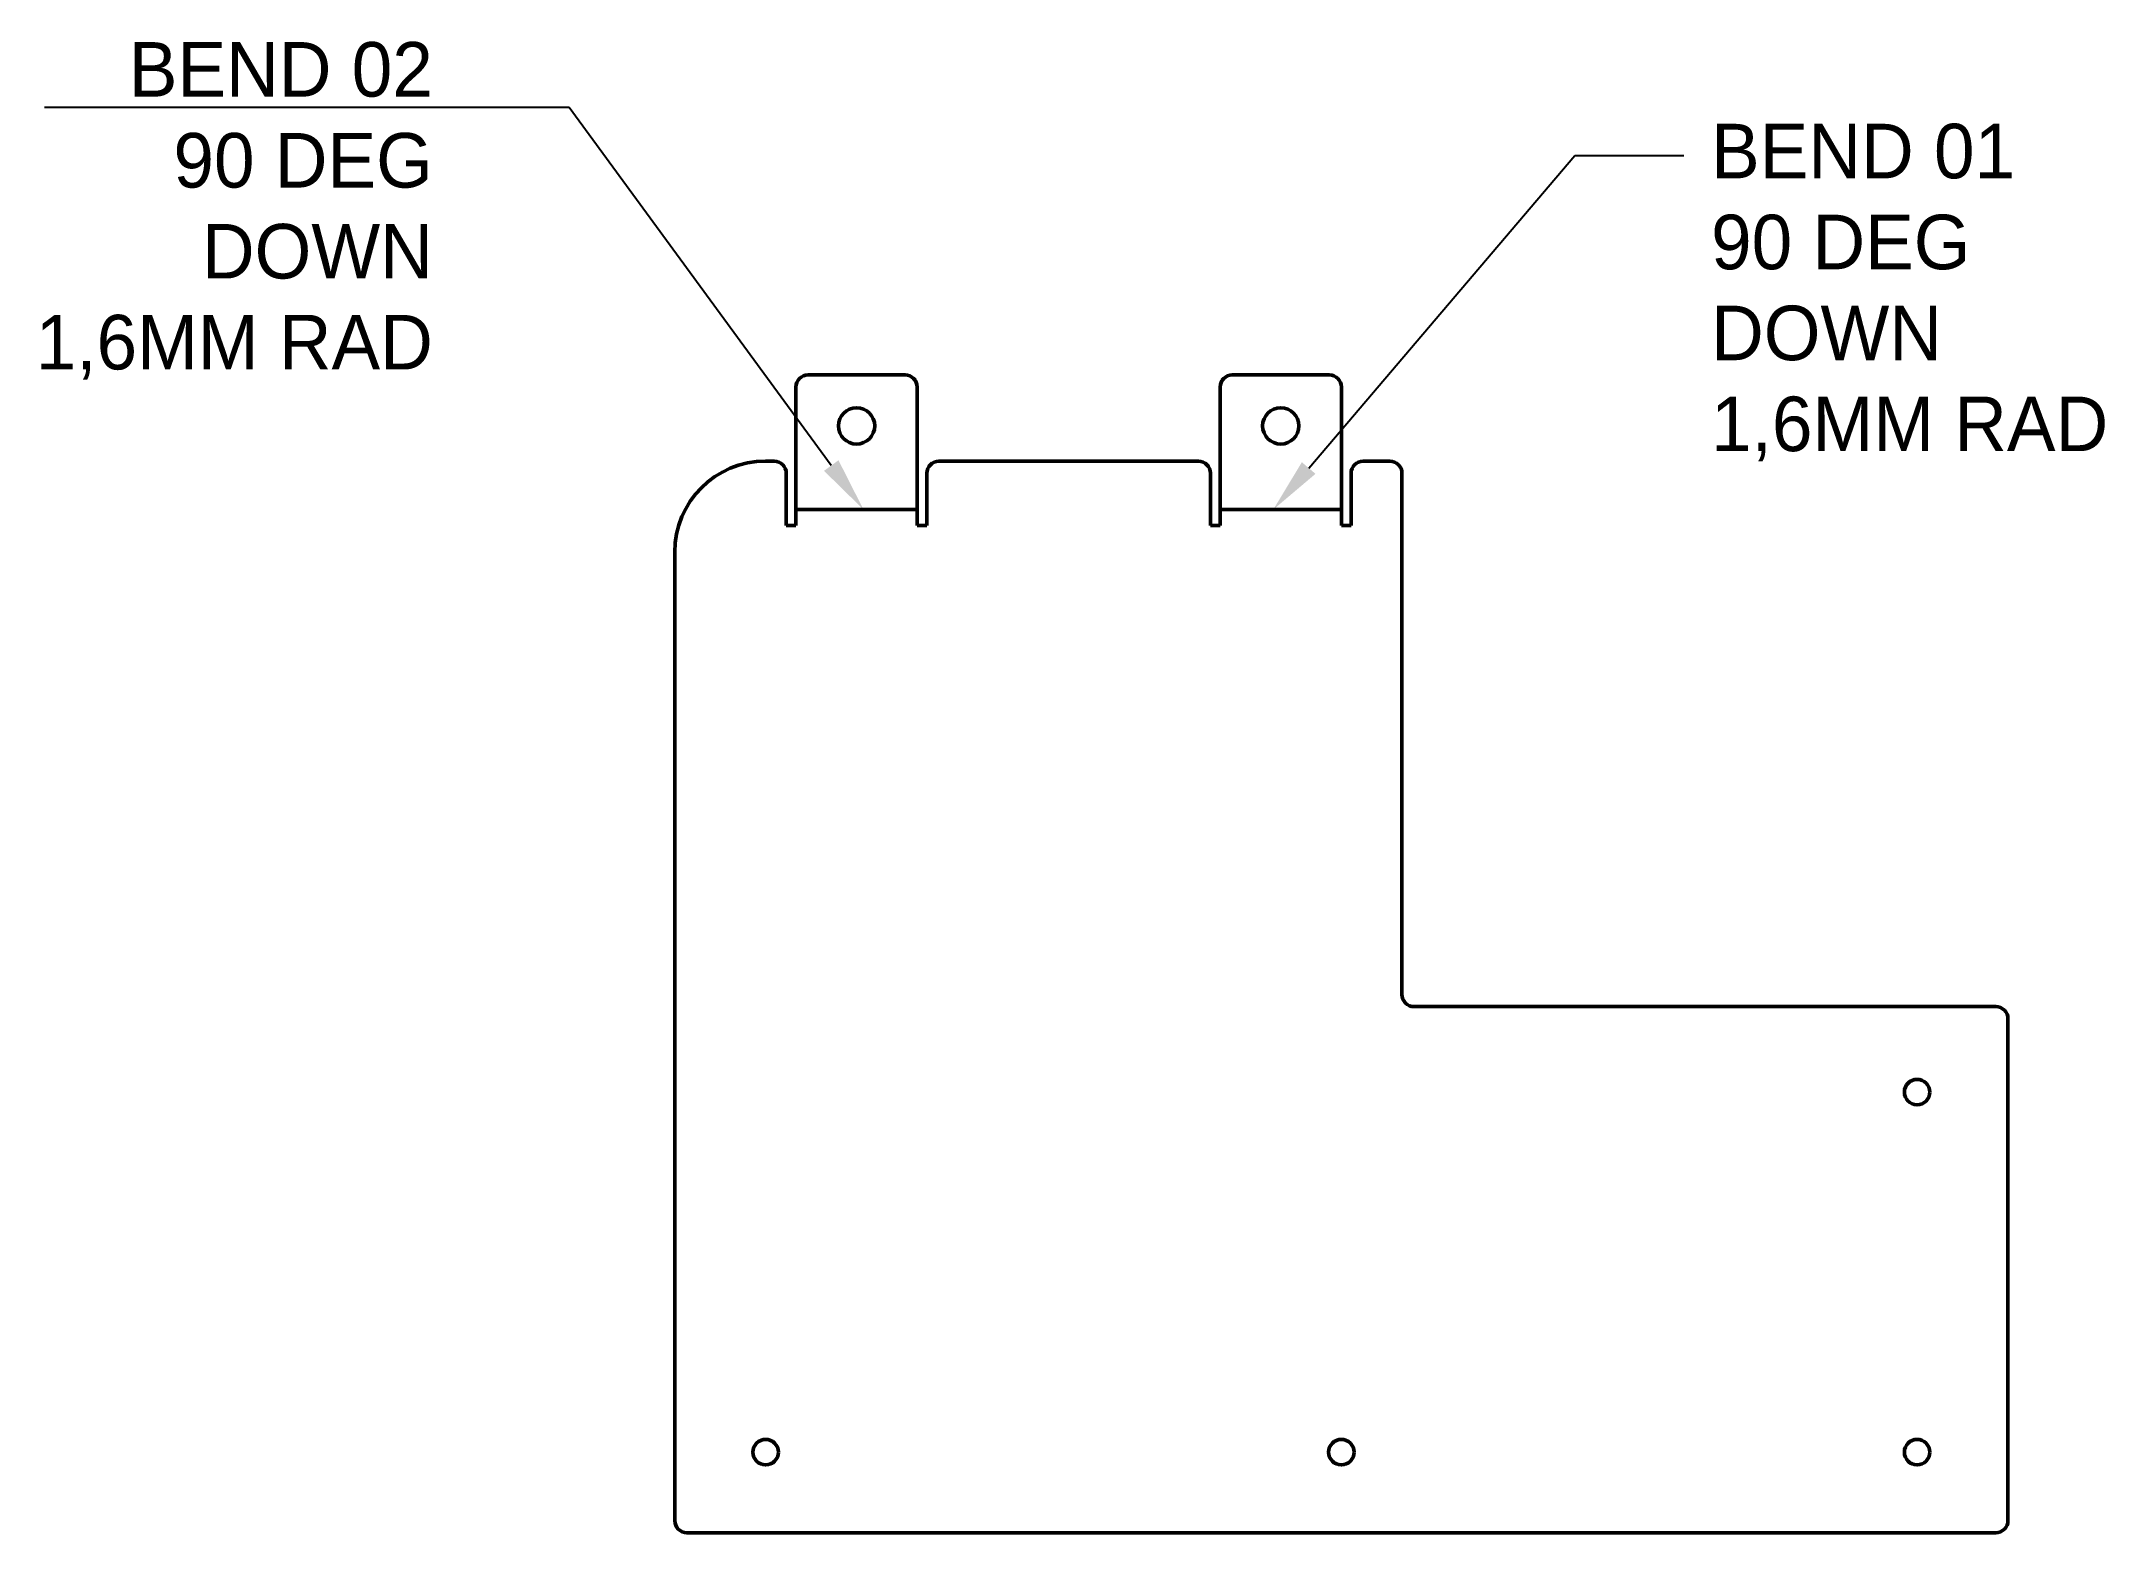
# Model space of a CAD drawing. Header units: millimetres. Extents: x -195 to 146, y -171 to 75.
import ezdxf
from ezdxf import colors
from ezdxf.entities.mleader import LeaderData, LeaderLine
from ezdxf.math import Vec2, Vec3

# ---------------------------------------------------------------- set-up
doc = ezdxf.new("R2010")
doc.units = ezdxf.units.MM
for name, color, linetype, lineweight in [('IV_BEND_DOWN', 7, 'Continuous', 50), ('IV_INTERIOR_PROFILES', 7, 'Continuous', 50), ('IV_OUTER_PROFILE', 7, 'Continuous', 50)]:
    doc.layers.add(name, color=color, linetype=linetype, lineweight=lineweight)

msp = doc.modelspace()

# ---------------------------------------------------------------- linework, layer by layer
at = {"layer": 'IV_BEND_DOWN'}
for p, q in [((-50, -1.81), (-70, -1.81)), ((20, -1.81), (0, -1.81))]:
    msp.add_line(p, q, dxfattribs=at)
at = {"layer": 'IV_INTERIOR_PROFILES'}
for centre, radius in [((-60, 12), 3), ((10, 12), 3), ((115, -97.92), 2.1), ((-75, -157.32), 2.1), ((20, -157.32), 2.1), ((115, -157.32), 2.1)]:
    msp.add_circle(centre, radius, dxfattribs=at)
at = {"layer": 'IV_OUTER_PROFILE'}
for p, q in [((-70, -4.42), (-70, 18.4)), ((-68, 20.4), (-52, 20.4)), ((-50, 18.4), (-50, -4.42)), ((0, 18.4), (0, -4.42)), ((18, 20.4), (2, 20.4)), ((20, -4.42), (20, 18.4)), ((-73.6, 6.18), (-75, 6.18)), ((-71.6, -4.42), (-71.6, 4.18)), ((-48.4, 4.18), (-48.4, -4.42)), ((-3.6, 6.18), (-46.4, 6.18)), ((-1.6, -4.42), (-1.6, 4.18)), ((21.6, 4.18), (21.6, -4.42)), ((28, 6.18), (23.6, 6.18)), ((30, -81.82), (30, 4.18)), ((-70, -4.42), (-71.6, -4.42)), ((-48.4, -4.42), (-50, -4.42)), ((0, -4.42), (-1.6, -4.42)), ((21.6, -4.42), (20, -4.42)), ((-90, -8.82), (-90, -168.62)), ((128, -83.82), (32, -83.82)), ((130, -168.62), (130, -85.82)), ((-88, -170.62), (128, -170.62))]:
    msp.add_line(p, q, dxfattribs=at)
for centre, radius, start, end in [((-68, 18.4), 2, 90, 180), ((-52, 18.4), 2, 360, 90), ((2, 18.4), 2, 90, 180), ((18, 18.4), 2, 0, 90), ((-75, -8.82), 15, 90, 180), ((-73.6, 4.18), 2, 0, 90), ((-46.4, 4.18), 2, 90, 180), ((-3.6, 4.18), 2, 0, 90), ((23.6, 4.18), 2, 90, 180), ((28, 4.18), 2, 0, 90), ((32, -81.82), 2, 180, 270), ((128, -85.82), 2, 0, 90), ((-88, -168.62), 2, 180, 270), ((128, -168.62), 2, 270, 0)]:
    msp.add_arc(centre, radius, start, end, dxfattribs=at)

# ---------------------------------------------------------------- leaders
ml = msp.add_multileader_mtext('Standard')
ml.set_content('BEND 02\\P90 DEG\\PDOWN \\P1,6MM RAD', color=256)
ml.set_leader_properties()
ml.build(insert=Vec2(0, 0))
ml.multileader.update_dxf_attribs({"text_right_attachment_type": 6, "dogleg_length": 0.36, "arrow_head_size": 9, "scale": 50})
ctx = ml.context
ctx.base_point, ctx.scale, ctx.char_height, ctx.arrow_head_size, ctx.landing_gap_size, ctx.plane_origin = Vec3(-204.92, 70.07), 50, 9, 9, 4.5, Vec3(168.35, 57.44)
ctx.right_attachment, ctx.text_align_type = 6, 2
notes = []
notes.append((ctx, [(1, (1, 1, 0), (-107.42, 64.52), (-1, 0), 18, [(0, [(-58.86, -1.81)], 0, [])])]))
ctx.mtext.insert, ctx.mtext.alignment, ctx.mtext.flow_direction = Vec3(-129.92, 75.32), 3, 5
ml = msp.add_multileader_mtext('Standard')
ml.set_content('BEND 01\\P90 DEG\\PDOWN \\P1,6MM RAD', color=256)
ml.set_leader_properties()
ml.build(insert=Vec2(0, 0))
ml.multileader.update_dxf_attribs({"text_right_attachment_type": 6, "dogleg_length": 0.36, "arrow_head_size": 9, "scale": 50})
ctx = ml.context
ctx.base_point, ctx.scale, ctx.char_height, ctx.arrow_head_size, ctx.landing_gap_size, ctx.plane_origin = Vec3(76.51, 56.59), 50, 9, 9, 4.5, Vec3(239.94, 57.44)
ctx.right_attachment = 6
notes.append((ctx, [(0, (1, 1, 0), (58.51, 56.59), (1, 0), 18, [(0, [(8.77, -1.81)], 0, [])])]))
ctx.mtext.insert, ctx.mtext.flow_direction = Vec3(81.01, 61.84), 5
for ctx, leaders in notes:
    for number, flags, end, landing, length, lines in leaders:
        leader = LeaderData()
        leader.index, (leader.has_last_leader_line, leader.has_dogleg_vector, leader.attachment_direction) = number, flags
        leader.last_leader_point, leader.dogleg_vector, leader.dogleg_length = Vec3(end), Vec3(landing), length
        for number, points, colour, breaks in lines:
            line = LeaderLine()
            line.index, line.vertices, line.color, line.breaks = number, Vec3.list(points), colors.encode_raw_color(colour), breaks
            leader.lines.append(line)
        ctx.leaders.append(leader)

doc.saveas('drawing.dxf')
